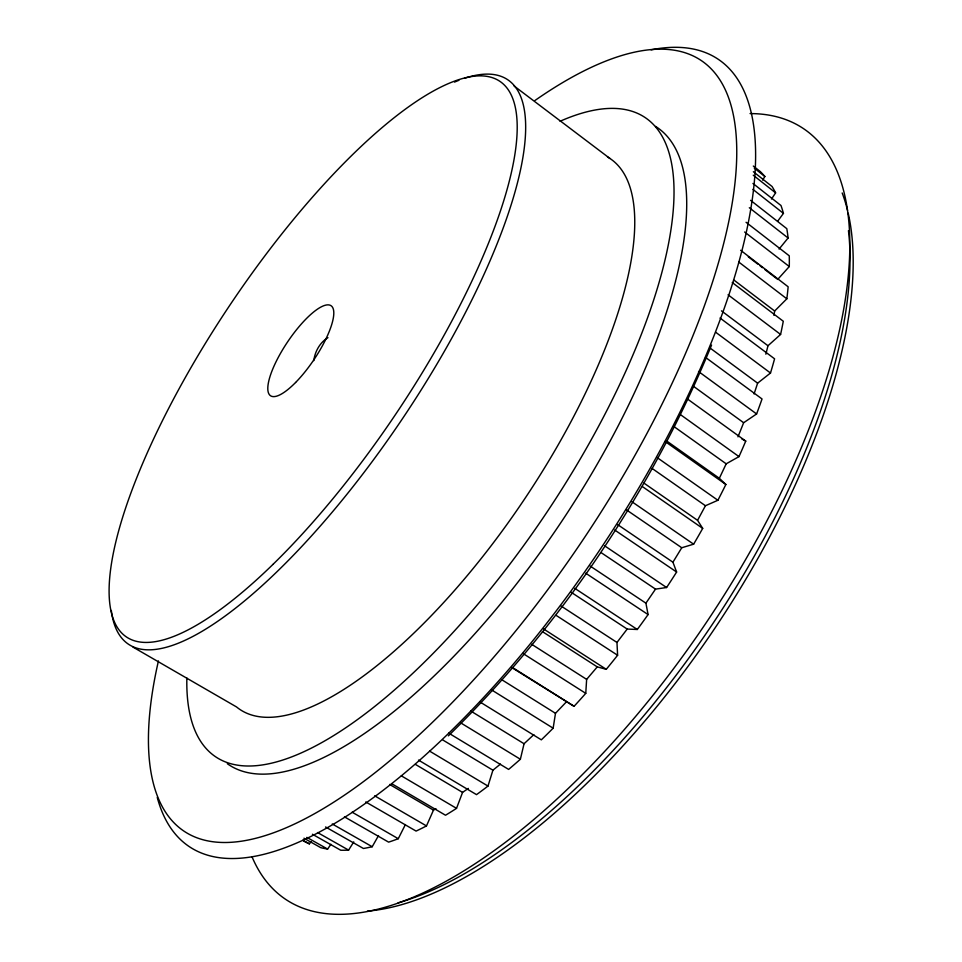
<?xml version="1.0" encoding="UTF-8"?>
<svg xmlns="http://www.w3.org/2000/svg" width="962" height="962" viewBox="0 0 962 962"><rect width="100%" height="100%" fill="white"/><g stroke="black" fill="none" stroke-linecap="round" stroke-linejoin="round"><path stroke-width="1.44" d="M511.736 667.532L574.073 706.3A405.952 166.763 -56.1 0 0 585.762 693.349L586.64 679.376L597.27 666.882L606.264 669.312A405.952 166.763 -56.1 0 0 617.604 655.254L616.967 642.448L627.188 629.064L637.301 629.485A405.952 166.763 -56.1 0 0 648.075 614.574L645.911 603.162L655.519 589.117L666.594 587.517A405.952 166.763 -56.1 0 0 676.623 572.029L672.931 562.205L617.58 524.567M480.002 701.983L541.329 739.838A405.952 166.763 -56.1 0 0 553.15 728.186L555.483 713.311L566.341 701.923M773.941 315.404L774.663 311.015L786.832 298.809A405.952 166.763 -56.1 0 0 788.143 286.784L740.632 250.276M313.804 360.594C314.971 351.467 319.925 342.436 327.958 337.662M448.737 733.152L508.621 769.408A405.952 166.763 -56.1 0 0 520.37 759.246L524.062 743.734L533.862 734.631M765.86 354.208L767.977 345.743L780.591 334.451A405.952 166.763 -56.1 0 0 783.284 321.248L732.238 282.527M418.494 760.1L476.515 794.636A405.952 166.763 -56.1 0 0 487.987 786.074L492.917 770.201L500.432 764.105M754.076 393.963L757.623 383.165L770.502 373.015A405.952 166.763 -56.1 0 0 774.578 358.814L720.033 318.025M391.75 783.717L445.526 815.235A405.952 166.763 -56.1 0 0 456.529 808.357L462.566 792.399L468.35 788.407M737.986 436.832L743.65 422.727L756.601 413.949A405.952 166.763 -56.1 0 0 762.036 398.965L705.471 357.359M711.567 345.093C651.478 491.341 561.435 625.312 448.364 735.858M365.764 801.959L416.089 831.084A405.952 166.763 -56.1 0 0 426.479 825.925L433.477 810.124L435.954 808.717M672.931 562.205L681.757 547.751L693.626 544.179A405.952 166.763 -56.1 0 0 702.705 528.391L697.558 520.334L705.447 505.735L717.892 500.276A405.952 166.763 -56.1 0 0 725.865 484.487L719.348 478.294L726.19 463.816L738.984 456.613A405.952 166.763 -56.1 0 0 745.742 441.089L686.928 398.617M344.456 816.858L388.624 842.135A405.952 166.763 -56.1 0 0 398.268 838.708L405.399 824.566M325.553 826.971L363.42 848.472A405.952 166.763 -56.1 0 0 372.21 846.728L378.511 835.593M762.662 180.122L764.862 176.491A405.952 166.763 -56.1 0 0 760.329 171.609L753.306 166.041M312.409 834.246L340.728 850.228A405.952 166.763 -56.1 0 0 348.593 850.107L353.763 841.894M771.5 199.014L775.612 192.869A405.952 166.763 -56.1 0 0 772.065 186.496L753.354 171.717M303.944 838.215L320.731 847.654A405.952 166.763 -56.1 0 0 327.609 849.061L330.94 844.275M777.621 221.26L783.453 213.384A405.952 166.763 -56.1 0 0 780.988 205.519L752.945 183.453M303.523 841.016A405.952 166.763 -56.1 0 0 309.391 843.854L311.087 841.642M779.064 249.074L788.094 237.999A405.952 166.763 -56.1 0 0 786.808 228.667L750.601 200.336M746.055 222.282L789.261 255.82A405.952 166.763 -56.1 0 1 789.285 266.546L777.717 279.413L764.79 269.48M741.858 438.961L745.742 441.089M302.886 840.199L309.391 843.854M306.842 837.373L327.609 849.061M317.544 832.539L348.593 850.107M332.263 823.977L372.21 846.728M352.128 812.193L398.268 838.708M132.948 647.065L236.544 706.95A331.866 118.915 -56.1 0 0 522.426 502.224A331.866 118.915 -56.1 0 0 607.479 156.95M374.687 795.827L426.479 825.925M389.646 784.451L433.477 810.124M401.322 775.829L456.529 808.357M415.319 764.345L462.566 792.399M429.545 751.082L487.987 786.074M442.821 739.994L492.917 770.201M460.401 722.69L520.37 759.246M470.815 711.05L524.062 743.734M491.546 689.886L553.15 728.186M502.152 679.954L555.483 713.311M512.457 667.496L574.073 706.3M522.919 653.451L585.762 693.349M531.721 644.324L586.64 679.376M543.506 628.92L606.264 669.312M542.4 631.601L597.27 666.882M556.168 615.403L617.604 655.254M560.954 605.952L616.967 642.448M574.795 588.359L637.301 629.485M571.248 592.339L627.188 629.064M585.702 573.196L648.075 614.574M590.163 566.053L645.911 603.162M604.473 545.719L666.594 587.517M601.142 552.645L655.519 589.117M614.67 530.002L676.623 572.029M626.563 509.944L681.757 547.751M632.01 501.803L693.626 544.179M643.903 483.08L697.558 520.334M642.52 486.676L702.705 528.391M651.983 468.35L705.447 505.735M656.89 457.419L717.892 500.276M666.257 440.68L719.348 478.294M665.115 441.474L725.865 484.487M673.64 426.346L726.19 463.816M679.906 414.237L738.984 456.613M692.965 385.918L743.65 422.727M698.532 371.512L756.601 413.949M710.016 347.991L757.623 383.165M715.656 332.227L770.502 373.015M721.464 310.858L767.977 345.743M728.054 294.793L780.591 334.451M514.045 85.943L609.908 158.465M734.042 280.158L774.663 311.015M738.672 261.965L786.832 298.809M748.328 256.842L757.731 264.057M760.088 265.861L762.433 267.676M744.636 232.01L789.285 266.546M749.314 207.732L788.094 237.999M752.885 189.37L783.453 213.384M753.27 175.228L775.612 192.869M754.268 168.109L764.862 176.491M842.183 192.977A451.984 192.508 -56.1 0 1 847.522 210.353M848.195 213.215A451.984 192.508 -56.1 0 1 707.323 639.321A451.984 192.508 -56.1 0 1 367.376 911.11M848.448 230.615A452.308 191.895 -56.1 0 1 711.543 625.54A452.308 191.895 -56.1 0 1 398.1 902.813M560.052 121.272A385.053 138.528 -56.1 0 1 545.418 514.429A385.053 138.528 -56.1 0 1 186.856 678.018M655.591 126.419A383.934 140.801 -56.1 0 1 559.162 525.168A383.934 140.801 -56.1 0 1 227.309 763.696M535.1 100.397A464.045 168.939 -56.1 0 1 723.544 244.011A464.045 168.939 -56.1 0 1 361.147 783.333A464.045 168.939 -56.1 0 1 158.429 660.942M651.106 49.832A474.278 175.337 -56.1 0 1 604.124 543.386A474.278 175.337 -56.1 0 1 157.239 797.378M750.071 113.576A464.273 194.853 -56.1 0 1 706.409 622.402A464.273 194.853 -56.1 0 1 251.96 856.673M464.586 78.271A340.019 101.671 -56.1 0 1 405.399 414.309A340.019 101.671 -56.1 0 1 111.315 610.473M454.533 82.095A340.019 101.671 -56.1 0 1 458.898 80.315M295.599 382.479A54.245 15.897 -56.1 0 0 331.577 306.132A54.245 15.897 -56.1 0 0 275.18 363.552A54.245 15.897 -56.1 0 0 295.599 382.479M272.943 564.417A334.728 99.23 -56.1 0 0 506.277 87.157A334.728 99.23 -56.1 0 0 160.101 425.384A334.728 99.23 -56.1 0 0 272.943 564.417"/></g></svg>
